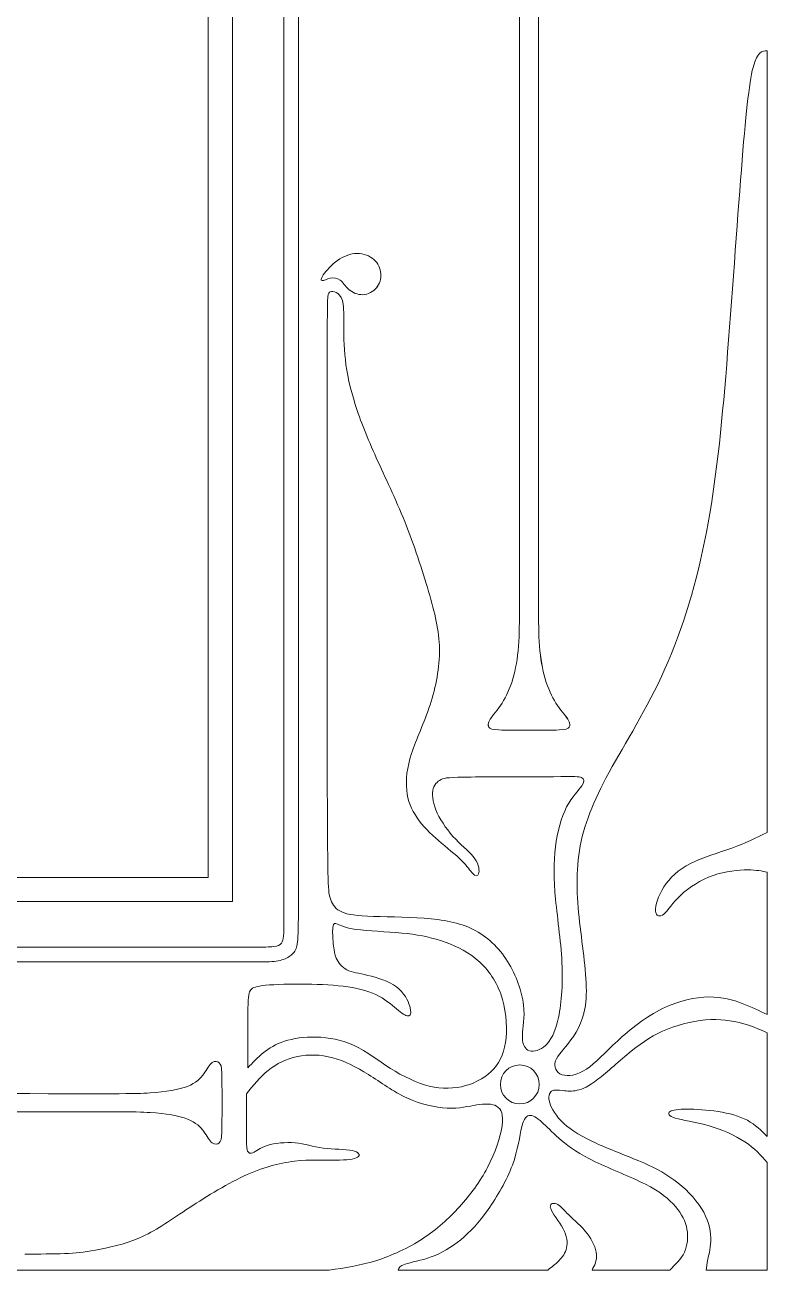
# Model space of a CAD drawing. Header units: millimetres. Extents: x -94 to 94, y -14 to 141.
# Drawn here: x 59.5 to 94.2, y 11.4 to 69.7 of the extents above; entities that cross this region are included whole.
import ezdxf

# ---------------------------------------------------------------- set-up
doc = ezdxf.new("R2010")
doc.units = ezdxf.units.MM
doc.header["$MEASUREMENT"] = 0
doc.layers.add('Layer 1', color=7, linetype='Continuous')

msp = doc.modelspace()

# ---------------------------------------------------------------- linework, layer by layer
at = {"layer": 'Layer 1', "lineweight": 9}
for points in [[(-68.496, 28.624), (69.198, 28.624), (69.198, 123.342), (-68.496, 123.342), (-68.496, 28.624)], [(-67.364, 29.757), (68.065, 29.757), (68.065, 122.209), (-67.364, 122.209), (-67.364, 29.757)]]:
    msp.add_lwpolyline(points, close=True, dxfattribs=at)
msp.add_ellipse((82.653, 20.059), major_axis=(0, 0.912), ratio=1, dxfattribs=at)
for points in [[(71.597, 75.983), (71.597, 75.983), (71.597, 29.884), (71.597, 29.884)], [(72.288, 75.983), (72.288, 75.983), (72.288, 29.884), (72.288, 29.884)], [(82.634, 75.983), (82.634, 75.983), (82.634, 42.415), (82.634, 42.415)], [(83.532, 75.983), (83.532, 75.983), (83.532, 42.415), (83.532, 42.415)], [(94.23, 68.477), (94.23, 68.477), (94.23, 31.856), (94.23, 31.856)], [(94.23, 30), (94.23, 30), (94.23, 23.331), (94.23, 23.331)], [(70.327, 26.491), (70.327, 26.491), (11.358, 26.491), (11.358, 26.491)], [(70.327, 25.8), (70.327, 25.8), (11.358, 25.8), (11.358, 25.8)], [(94.23, 22.481), (94.23, 22.481), (94.23, 17.621), (94.23, 17.621)], [(94.23, 16.409), (94.23, 16.409), (94.23, 11.363), (94.23, 11.363)], [(73.734, 11.363), (73.734, 11.363), (59.124, 11.363), (59.124, 11.363)], [(83.959, 11.363), (83.959, 11.363), (76.959, 11.363), (76.959, 11.363)], [(89.669, 11.363), (89.669, 11.363), (86.036, 11.363), (86.036, 11.363)], [(91.384, 11.363), (91.384, 11.363), (94.23, 11.363), (94.23, 11.363)]]:
    msp.add_open_spline(points, degree=3, dxfattribs=at)
for points, knots in [([(94.23, 68.477), (93.999, 68.466), (93.769, 68.456), (93.575, 67.696), (93.575, 67.696), (93.381, 66.935), (93.224, 65.425), (93.025, 62.893), (93.025, 62.893), (92.825, 60.36), (92.584, 56.805), (92.338, 53.779), (92.338, 53.779), (92.091, 50.754), (91.84, 48.258), (91.389, 45.919), (91.389, 45.919), (90.938, 43.581), (90.288, 41.4), (89.449, 39.517), (89.449, 39.517), (88.61, 37.635), (87.582, 36.051), (86.837, 34.688), (86.837, 34.688), (86.093, 33.325), (85.631, 32.182), (85.443, 31.012), (85.443, 31.012), (85.254, 29.843), (85.338, 28.648), (85.479, 27.436), (85.479, 27.436), (85.621, 26.225), (85.82, 24.998), (85.757, 24.086), (85.757, 24.086), (85.694, 23.173), (85.369, 22.576), (85.049, 22.14), (85.049, 22.14), (84.73, 21.705), (84.415, 21.433), (84.321, 21.16), (84.321, 21.16), (84.226, 20.887), (84.352, 20.615), (84.63, 20.515), (84.63, 20.515), (84.908, 20.415), (85.338, 20.489), (85.768, 20.772), (85.768, 20.772), (86.198, 21.055), (86.628, 21.548), (87.22, 22.093), (87.22, 22.093), (87.813, 22.638), (88.568, 23.236), (89.333, 23.614), (89.333, 23.614), (90.099, 23.991), (90.875, 24.149), (91.509, 24.154), (91.509, 24.154), (92.144, 24.159), (92.637, 24.012), (93.066, 23.85), (93.066, 23.85), (93.496, 23.687), (93.863, 23.509), (94.23, 23.331)], [0, 0, 0, 0, 0.052632, 0.052632, 0.052632, 0.052632, 0.105263, 0.105263, 0.105263, 0.105263, 0.157895, 0.157895, 0.157895, 0.157895, 0.210526, 0.210526, 0.210526, 0.210526, 0.263158, 0.263158, 0.263158, 0.263158, 0.315789, 0.315789, 0.315789, 0.315789, 0.368421, 0.368421, 0.368421, 0.368421, 0.421053, 0.421053, 0.421053, 0.421053, 0.473684, 0.473684, 0.473684, 0.473684, 0.526316, 0.526316, 0.526316, 0.526316, 0.578947, 0.578947, 0.578947, 0.578947, 0.631579, 0.631579, 0.631579, 0.631579, 0.684211, 0.684211, 0.684211, 0.684211, 0.736842, 0.736842, 0.736842, 0.736842, 0.789474, 0.789474, 0.789474, 0.789474, 0.842105, 0.842105, 0.842105, 0.842105, 0.894737, 0.894737, 0.894737, 0.894737, 1, 1, 1, 1]), ([(73.399, 57.708), (73.473, 57.707), (73.62, 57.787), (73.778, 57.82), (73.778, 57.82), (73.935, 57.853), (74.103, 57.838), (74.238, 57.736), (74.238, 57.736), (74.372, 57.634), (74.473, 57.443), (74.645, 57.295), (74.645, 57.295), (74.816, 57.146), (75.059, 57.038), (75.302, 57.049), (75.302, 57.049), (75.545, 57.061), (75.789, 57.191), (75.944, 57.374), (75.944, 57.374), (76.098, 57.558), (76.164, 57.795), (76.145, 58.035), (76.145, 58.035), (76.126, 58.275), (76.022, 58.517), (75.825, 58.694), (75.825, 58.694), (75.628, 58.871), (75.337, 58.983), (75.031, 58.979), (75.031, 58.979), (74.725, 58.975), (74.403, 58.855), (74.117, 58.652), (74.117, 58.652), (73.83, 58.449), (73.577, 58.162), (73.451, 57.977), (73.451, 57.977), (73.325, 57.792), (73.325, 57.71), (73.399, 57.708)], [0, 0, 0, 0, 0.083333, 0.083333, 0.083333, 0.083333, 0.166667, 0.166667, 0.166667, 0.166667, 0.25, 0.25, 0.25, 0.25, 0.333333, 0.333333, 0.333333, 0.333333, 0.416667, 0.416667, 0.416667, 0.416667, 0.5, 0.5, 0.5, 0.5, 0.583333, 0.583333, 0.583333, 0.583333, 0.666667, 0.666667, 0.666667, 0.666667, 0.75, 0.75, 0.75, 0.75, 0.833333, 0.833333, 0.833333, 0.833333, 1, 1, 1, 1]), ([(73.399, 57.708), (73.473, 57.707), (73.621, 57.787), (73.778, 57.82), (73.778, 57.82), (73.936, 57.853), (74.104, 57.838), (74.238, 57.736), (74.238, 57.736), (74.372, 57.634), (74.473, 57.443), (74.645, 57.295), (74.645, 57.295), (74.817, 57.146), (75.059, 57.038), (75.302, 57.049), (75.302, 57.049), (75.546, 57.061), (75.79, 57.191), (75.944, 57.374), (75.944, 57.374), (76.099, 57.558), (76.164, 57.795), (76.145, 58.035), (76.145, 58.035), (76.126, 58.275), (76.023, 58.517), (75.826, 58.694), (75.826, 58.694), (75.628, 58.871), (75.337, 58.983), (75.031, 58.979), (75.031, 58.979), (74.725, 58.975), (74.404, 58.855), (74.117, 58.652), (74.117, 58.652), (73.83, 58.449), (73.578, 58.162), (73.452, 57.977), (73.452, 57.977), (73.326, 57.792), (73.326, 57.71), (73.399, 57.708)], [0, 0, 0, 0, 0.083333, 0.083333, 0.083333, 0.083333, 0.166667, 0.166667, 0.166667, 0.166667, 0.25, 0.25, 0.25, 0.25, 0.333333, 0.333333, 0.333333, 0.333333, 0.416667, 0.416667, 0.416667, 0.416667, 0.5, 0.5, 0.5, 0.5, 0.583333, 0.583333, 0.583333, 0.583333, 0.666667, 0.666667, 0.666667, 0.666667, 0.75, 0.75, 0.75, 0.75, 0.833333, 0.833333, 0.833333, 0.833333, 1, 1, 1, 1]), ([(84.229, 34.473), (83.219, 34.468), (81.395, 34.468), (80.377, 34.458), (80.377, 34.458), (79.36, 34.447), (79.15, 34.426), (78.967, 34.337), (78.967, 34.337), (78.784, 34.248), (78.626, 34.091), (78.579, 33.823), (78.579, 33.823), (78.532, 33.556), (78.595, 33.178), (78.789, 32.764), (78.789, 32.764), (78.983, 32.35), (79.308, 31.899), (79.651, 31.54), (79.651, 31.54), (79.995, 31.18), (80.357, 30.913), (80.55, 30.632), (80.55, 30.632), (80.745, 30.352), (80.771, 30.058), (80.726, 29.925), (80.726, 29.925), (80.682, 29.791), (80.566, 29.817), (80.446, 29.94), (80.446, 29.94), (80.325, 30.064), (80.199, 30.284), (79.927, 30.554), (79.927, 30.554), (79.654, 30.824), (79.234, 31.144), (78.846, 31.479), (78.846, 31.479), (78.458, 31.815), (78.102, 32.166), (77.84, 32.549), (77.84, 32.549), (77.577, 32.932), (77.41, 33.346), (77.357, 33.836), (77.357, 33.836), (77.305, 34.326), (77.368, 34.893), (77.585, 35.561), (77.585, 35.561), (77.803, 36.23), (78.175, 37.001), (78.45, 37.84), (78.45, 37.84), (78.726, 38.679), (78.904, 39.586), (78.891, 40.451), (78.891, 40.451), (78.878, 41.316), (78.673, 42.139), (78.38, 43.143), (78.38, 43.143), (78.086, 44.148), (77.703, 45.333), (77.268, 46.418), (77.268, 46.418), (76.833, 47.503), (76.345, 48.489), (75.934, 49.402), (75.934, 49.402), (75.522, 50.314), (75.186, 51.153), (74.945, 51.913), (74.945, 51.913), (74.704, 52.673), (74.557, 53.355), (74.484, 54.003), (74.484, 54.003), (74.41, 54.65), (74.41, 55.264), (74.41, 55.741), (74.41, 55.741), (74.41, 56.218), (74.41, 56.559), (74.347, 56.779), (74.347, 56.779), (74.285, 56.999), (74.159, 57.099), (74.049, 57.149), (74.049, 57.149), (73.939, 57.199), (73.844, 57.199), (73.781, 57.18), (73.781, 57.18), (73.718, 57.162), (73.687, 57.125), (73.666, 56.95), (73.666, 56.95), (73.645, 56.774), (73.634, 56.459), (73.629, 51.879), (73.629, 51.879), (73.624, 47.299), (73.624, 38.453), (73.639, 33.889), (73.639, 33.889), (73.655, 29.324), (73.687, 29.041), (73.768, 28.792), (73.768, 28.792), (73.849, 28.543), (73.98, 28.328), (74.224, 28.186), (74.224, 28.186), (74.468, 28.045), (74.825, 27.977), (75.527, 27.943), (75.527, 27.943), (76.23, 27.908), (77.279, 27.908), (78.175, 27.843), (78.175, 27.843), (79.072, 27.777), (79.816, 27.646), (80.467, 27.319), (80.467, 27.319), (81.117, 26.991), (81.673, 26.466), (82.082, 25.819), (82.082, 25.819), (82.491, 25.171), (82.753, 24.4), (82.826, 23.787), (82.826, 23.787), (82.9, 23.174), (82.784, 22.717), (82.771, 22.366), (82.771, 22.366), (82.758, 22.015), (82.847, 21.768), (83.033, 21.669), (83.033, 21.669), (83.219, 21.569), (83.503, 21.616), (83.757, 21.802), (83.757, 21.802), (84.011, 21.989), (84.237, 22.314), (84.402, 22.943), (84.402, 22.943), (84.567, 23.572), (84.672, 24.505), (84.635, 25.554), (84.635, 25.554), (84.599, 26.603), (84.42, 27.767), (84.328, 28.732), (84.328, 28.732), (84.237, 29.696), (84.231, 30.462), (84.321, 31.18), (84.321, 31.18), (84.41, 31.899), (84.593, 32.57), (84.845, 33.055), (84.845, 33.055), (85.097, 33.54), (85.416, 33.839), (85.558, 34.049), (85.558, 34.049), (85.7, 34.258), (85.663, 34.379), (85.548, 34.434), (85.548, 34.434), (85.432, 34.489), (85.238, 34.479), (84.229, 34.473)], [0, 0, 0, 0, 0.021739, 0.021739, 0.021739, 0.021739, 0.043478, 0.043478, 0.043478, 0.043478, 0.065217, 0.065217, 0.065217, 0.065217, 0.086957, 0.086957, 0.086957, 0.086957, 0.108696, 0.108696, 0.108696, 0.108696, 0.130435, 0.130435, 0.130435, 0.130435, 0.152174, 0.152174, 0.152174, 0.152174, 0.173913, 0.173913, 0.173913, 0.173913, 0.195652, 0.195652, 0.195652, 0.195652, 0.217391, 0.217391, 0.217391, 0.217391, 0.23913, 0.23913, 0.23913, 0.23913, 0.26087, 0.26087, 0.26087, 0.26087, 0.282609, 0.282609, 0.282609, 0.282609, 0.304348, 0.304348, 0.304348, 0.304348, 0.326087, 0.326087, 0.326087, 0.326087, 0.347826, 0.347826, 0.347826, 0.347826, 0.369565, 0.369565, 0.369565, 0.369565, 0.391304, 0.391304, 0.391304, 0.391304, 0.413043, 0.413043, 0.413043, 0.413043, 0.434783, 0.434783, 0.434783, 0.434783, 0.456522, 0.456522, 0.456522, 0.456522, 0.478261, 0.478261, 0.478261, 0.478261, 0.5, 0.5, 0.5, 0.5, 0.521739, 0.521739, 0.521739, 0.521739, 0.543478, 0.543478, 0.543478, 0.543478, 0.565217, 0.565217, 0.565217, 0.565217, 0.586957, 0.586957, 0.586957, 0.586957, 0.608696, 0.608696, 0.608696, 0.608696, 0.630435, 0.630435, 0.630435, 0.630435, 0.652174, 0.652174, 0.652174, 0.652174, 0.673913, 0.673913, 0.673913, 0.673913, 0.695652, 0.695652, 0.695652, 0.695652, 0.717391, 0.717391, 0.717391, 0.717391, 0.73913, 0.73913, 0.73913, 0.73913, 0.76087, 0.76087, 0.76087, 0.76087, 0.782609, 0.782609, 0.782609, 0.782609, 0.804348, 0.804348, 0.804348, 0.804348, 0.826087, 0.826087, 0.826087, 0.826087, 0.847826, 0.847826, 0.847826, 0.847826, 0.869565, 0.869565, 0.869565, 0.869565, 0.891304, 0.891304, 0.891304, 0.891304, 0.913043, 0.913043, 0.913043, 0.913043, 0.934783, 0.934783, 0.934783, 0.934783, 0.956522, 0.956522, 0.956522, 0.956522, 1, 1, 1, 1]), ([(82.634, 42.415), (82.634, 41.786), (82.635, 41.157), (82.591, 40.585), (82.591, 40.585), (82.546, 40.014), (82.457, 39.5), (82.326, 39.054), (82.326, 39.054), (82.195, 38.609), (82.022, 38.231), (81.82, 37.917), (81.82, 37.917), (81.618, 37.602), (81.387, 37.35), (81.272, 37.167), (81.272, 37.167), (81.156, 36.983), (81.156, 36.868), (81.206, 36.792), (81.206, 36.792), (81.256, 36.716), (81.356, 36.679), (81.677, 36.663), (81.677, 36.663), (81.998, 36.647), (82.541, 36.653), (83.083, 36.658)], [0, 0, 0, 0, 0.125, 0.125, 0.125, 0.125, 0.25, 0.25, 0.25, 0.25, 0.375, 0.375, 0.375, 0.375, 0.5, 0.5, 0.5, 0.5, 0.625, 0.625, 0.625, 0.625, 0.75, 0.75, 0.75, 0.75, 1, 1, 1, 1]), ([(82.635, 42.415), (82.635, 41.786), (82.635, 41.157), (82.591, 40.585), (82.591, 40.585), (82.547, 40.014), (82.457, 39.5), (82.326, 39.054), (82.326, 39.054), (82.195, 38.609), (82.022, 38.231), (81.82, 37.917), (81.82, 37.917), (81.618, 37.602), (81.388, 37.35), (81.272, 37.167), (81.272, 37.167), (81.157, 36.983), (81.157, 36.868), (81.207, 36.792), (81.207, 36.792), (81.257, 36.716), (81.356, 36.679), (81.677, 36.663), (81.677, 36.663), (81.998, 36.647), (82.541, 36.653), (83.084, 36.658)], [0, 0, 0, 0, 0.125, 0.125, 0.125, 0.125, 0.25, 0.25, 0.25, 0.25, 0.375, 0.375, 0.375, 0.375, 0.5, 0.5, 0.5, 0.5, 0.625, 0.625, 0.625, 0.625, 0.75, 0.75, 0.75, 0.75, 1, 1, 1, 1]), ([(83.532, 42.415), (83.532, 41.786), (83.531, 41.157), (83.576, 40.585), (83.576, 40.585), (83.62, 40.014), (83.71, 39.5), (83.841, 39.054), (83.841, 39.054), (83.972, 38.609), (84.145, 38.231), (84.347, 37.917), (84.347, 37.917), (84.548, 37.602), (84.779, 37.35), (84.895, 37.167), (84.895, 37.167), (85.01, 36.983), (85.01, 36.868), (84.96, 36.792), (84.96, 36.792), (84.91, 36.716), (84.811, 36.679), (84.49, 36.663), (84.49, 36.663), (84.168, 36.647), (83.626, 36.653), (83.083, 36.658)], [0, 0, 0, 0, 0.125, 0.125, 0.125, 0.125, 0.25, 0.25, 0.25, 0.25, 0.375, 0.375, 0.375, 0.375, 0.5, 0.5, 0.5, 0.5, 0.625, 0.625, 0.625, 0.625, 0.75, 0.75, 0.75, 0.75, 1, 1, 1, 1]), ([(83.533, 42.415), (83.532, 41.786), (83.532, 41.157), (83.576, 40.585), (83.576, 40.585), (83.621, 40.014), (83.71, 39.5), (83.841, 39.054), (83.841, 39.054), (83.972, 38.609), (84.145, 38.231), (84.347, 37.917), (84.347, 37.917), (84.549, 37.602), (84.78, 37.35), (84.895, 37.167), (84.895, 37.167), (85.01, 36.983), (85.01, 36.868), (84.961, 36.792), (84.961, 36.792), (84.911, 36.716), (84.811, 36.679), (84.49, 36.663), (84.49, 36.663), (84.169, 36.647), (83.626, 36.653), (83.084, 36.658)], [0, 0, 0, 0, 0.125, 0.125, 0.125, 0.125, 0.25, 0.25, 0.25, 0.25, 0.375, 0.375, 0.375, 0.375, 0.5, 0.5, 0.5, 0.5, 0.625, 0.625, 0.625, 0.625, 0.75, 0.75, 0.75, 0.75, 1, 1, 1, 1]), ([(94.23, 31.856), (93.716, 31.605), (93.203, 31.353), (92.579, 31.128), (92.579, 31.128), (91.955, 30.902), (91.221, 30.703), (90.649, 30.409), (90.649, 30.409), (90.078, 30.116), (89.669, 29.728), (89.396, 29.308), (89.396, 29.308), (89.124, 28.889), (88.987, 28.438), (89.008, 28.186), (89.008, 28.186), (89.029, 27.934), (89.207, 27.882), (89.401, 28.039), (89.401, 28.039), (89.595, 28.197), (89.805, 28.564), (90.188, 28.925), (90.188, 28.925), (90.571, 29.287), (91.127, 29.644), (91.709, 29.848), (91.709, 29.848), (92.291, 30.053), (92.899, 30.105), (93.323, 30.105), (93.323, 30.105), (93.748, 30.105), (93.989, 30.053), (94.23, 30)], [0, 0, 0, 0, 0.1, 0.1, 0.1, 0.1, 0.2, 0.2, 0.2, 0.2, 0.3, 0.3, 0.3, 0.3, 0.4, 0.4, 0.4, 0.4, 0.5, 0.5, 0.5, 0.5, 0.6, 0.6, 0.6, 0.6, 0.7, 0.7, 0.7, 0.7, 0.8, 0.8, 0.8, 0.8, 1, 1, 1, 1]), ([(71.597, 29.884), (71.6, 29.058), (71.602, 28.231), (71.604, 27.749), (71.604, 27.749), (71.605, 27.268), (71.605, 27.131), (71.592, 27.003), (71.592, 27.003), (71.579, 26.874), (71.553, 26.754), (71.49, 26.67), (71.49, 26.67), (71.427, 26.586), (71.327, 26.539), (71.127, 26.515), (71.127, 26.515), (70.927, 26.492), (70.627, 26.491), (70.327, 26.491)], [0, 0, 0, 0, 0.166667, 0.166667, 0.166667, 0.166667, 0.333333, 0.333333, 0.333333, 0.333333, 0.5, 0.5, 0.5, 0.5, 0.666667, 0.666667, 0.666667, 0.666667, 1, 1, 1, 1]), ([(72.289, 29.884), (72.289, 28.916), (72.289, 27.948), (72.277, 27.364), (72.277, 27.364), (72.265, 26.78), (72.242, 26.581), (72.175, 26.421), (72.175, 26.421), (72.108, 26.261), (71.998, 26.14), (71.849, 26.043), (71.849, 26.043), (71.7, 25.946), (71.511, 25.873), (71.25, 25.836), (71.25, 25.836), (70.99, 25.8), (70.659, 25.8), (70.327, 25.8)], [0, 0, 0, 0, 0.166667, 0.166667, 0.166667, 0.166667, 0.333333, 0.333333, 0.333333, 0.333333, 0.5, 0.5, 0.5, 0.5, 0.666667, 0.666667, 0.666667, 0.666667, 1, 1, 1, 1]), ([(78.946, 26.794), (79.513, 26.613), (80.1, 26.356), (80.601, 25.945), (80.601, 25.945), (81.101, 25.533), (81.516, 24.967), (81.757, 24.298), (81.757, 24.298), (81.998, 23.63), (82.066, 22.859), (82.008, 22.243), (82.008, 22.243), (81.951, 21.627), (81.767, 21.165), (81.44, 20.796), (81.44, 20.796), (81.112, 20.426), (80.64, 20.148), (80.116, 20.001), (80.116, 20.001), (79.591, 19.854), (79.014, 19.838), (78.411, 19.985), (78.411, 19.985), (77.808, 20.132), (77.179, 20.442), (76.597, 20.811), (76.597, 20.811), (76.015, 21.181), (75.48, 21.611), (74.901, 21.881), (74.901, 21.881), (74.322, 22.151), (73.697, 22.261), (73.129, 22.277), (73.129, 22.277), (72.56, 22.293), (72.046, 22.214), (71.634, 22.08), (71.634, 22.08), (71.223, 21.947), (70.913, 21.758), (70.643, 21.54), (70.643, 21.54), (70.373, 21.323), (70.142, 21.076), (69.912, 20.83), (69.912, 20.83), (69.912, 21.915), (69.912, 23), (69.925, 23.617), (69.925, 23.617), (69.938, 24.233), (69.964, 24.38), (70.056, 24.487), (70.056, 24.487), (70.148, 24.594), (70.305, 24.663), (70.753, 24.704), (70.753, 24.704), (71.201, 24.746), (71.941, 24.762), (72.646, 24.754), (72.646, 24.754), (73.351, 24.747), (74.023, 24.715), (74.602, 24.629), (74.602, 24.629), (75.181, 24.542), (75.669, 24.4), (76.06, 24.191), (76.06, 24.191), (76.45, 23.981), (76.744, 23.703), (76.972, 23.52), (76.972, 23.52), (77.2, 23.336), (77.363, 23.247), (77.457, 23.278), (77.457, 23.278), (77.551, 23.31), (77.578, 23.462), (77.499, 23.724), (77.499, 23.724), (77.42, 23.986), (77.237, 24.358), (76.875, 24.629), (76.875, 24.629), (76.513, 24.899), (75.973, 25.066), (75.543, 25.168), (75.543, 25.168), (75.113, 25.271), (74.793, 25.308), (74.555, 25.426), (74.555, 25.426), (74.316, 25.544), (74.159, 25.743), (74.062, 25.979), (74.062, 25.979), (73.965, 26.215), (73.928, 26.487), (73.907, 26.765), (73.907, 26.765), (73.886, 27.043), (73.881, 27.326), (73.907, 27.471), (73.907, 27.471), (73.933, 27.615), (73.991, 27.62), (74.122, 27.565), (74.122, 27.565), (74.253, 27.51), (74.458, 27.394), (74.998, 27.321), (74.998, 27.321), (75.538, 27.248), (76.414, 27.216), (77.124, 27.148), (77.124, 27.148), (77.835, 27.08), (78.38, 26.975), (78.946, 26.794)], [0, 0, 0, 0, 0.03125, 0.03125, 0.03125, 0.03125, 0.0625, 0.0625, 0.0625, 0.0625, 0.09375, 0.09375, 0.09375, 0.09375, 0.125, 0.125, 0.125, 0.125, 0.15625, 0.15625, 0.15625, 0.15625, 0.1875, 0.1875, 0.1875, 0.1875, 0.21875, 0.21875, 0.21875, 0.21875, 0.25, 0.25, 0.25, 0.25, 0.28125, 0.28125, 0.28125, 0.28125, 0.3125, 0.3125, 0.3125, 0.3125, 0.34375, 0.34375, 0.34375, 0.34375, 0.375, 0.375, 0.375, 0.375, 0.40625, 0.40625, 0.40625, 0.40625, 0.4375, 0.4375, 0.4375, 0.4375, 0.46875, 0.46875, 0.46875, 0.46875, 0.5, 0.5, 0.5, 0.5, 0.53125, 0.53125, 0.53125, 0.53125, 0.5625, 0.5625, 0.5625, 0.5625, 0.59375, 0.59375, 0.59375, 0.59375, 0.625, 0.625, 0.625, 0.625, 0.65625, 0.65625, 0.65625, 0.65625, 0.6875, 0.6875, 0.6875, 0.6875, 0.71875, 0.71875, 0.71875, 0.71875, 0.75, 0.75, 0.75, 0.75, 0.78125, 0.78125, 0.78125, 0.78125, 0.8125, 0.8125, 0.8125, 0.8125, 0.84375, 0.84375, 0.84375, 0.84375, 0.875, 0.875, 0.875, 0.875, 0.90625, 0.90625, 0.90625, 0.90625, 0.9375, 0.9375, 0.9375, 0.9375, 1, 1, 1, 1]), ([(94.23, 22.481), (93.926, 22.617), (93.622, 22.754), (93.2, 22.88), (93.2, 22.88), (92.779, 23.006), (92.239, 23.121), (91.594, 23.095), (91.594, 23.095), (90.949, 23.068), (90.199, 22.901), (89.567, 22.649), (89.567, 22.649), (88.935, 22.397), (88.421, 22.062), (87.873, 21.621), (87.873, 21.621), (87.325, 21.181), (86.743, 20.636), (86.311, 20.3), (86.311, 20.3), (85.878, 19.964), (85.595, 19.838), (85.343, 19.783), (85.343, 19.783), (85.092, 19.728), (84.871, 19.744), (84.664, 19.768), (84.664, 19.768), (84.457, 19.791), (84.263, 19.823), (84.143, 19.744), (84.143, 19.744), (84.022, 19.666), (83.975, 19.477), (84.056, 19.202), (84.056, 19.202), (84.137, 18.926), (84.347, 18.564), (84.711, 18.231), (84.711, 18.231), (85.076, 17.899), (85.595, 17.594), (86.224, 17.306), (86.224, 17.306), (86.853, 17.018), (87.593, 16.745), (88.222, 16.48), (88.222, 16.48), (88.851, 16.215), (89.37, 15.958), (89.871, 15.589), (89.871, 15.589), (90.372, 15.219), (90.854, 14.737), (91.156, 14.254), (91.156, 14.254), (91.457, 13.772), (91.578, 13.289), (91.591, 12.875), (91.591, 12.875), (91.604, 12.461), (91.51, 12.115), (91.457, 11.874), (91.457, 11.874), (91.405, 11.633), (91.394, 11.498), (91.384, 11.363)], [0, 0, 0, 0, 0.055556, 0.055556, 0.055556, 0.055556, 0.111111, 0.111111, 0.111111, 0.111111, 0.166667, 0.166667, 0.166667, 0.166667, 0.222222, 0.222222, 0.222222, 0.222222, 0.277778, 0.277778, 0.277778, 0.277778, 0.333333, 0.333333, 0.333333, 0.333333, 0.388889, 0.388889, 0.388889, 0.388889, 0.444444, 0.444444, 0.444444, 0.444444, 0.5, 0.5, 0.5, 0.5, 0.555556, 0.555556, 0.555556, 0.555556, 0.611111, 0.611111, 0.611111, 0.611111, 0.666667, 0.666667, 0.666667, 0.666667, 0.722222, 0.722222, 0.722222, 0.722222, 0.777778, 0.777778, 0.777778, 0.777778, 0.833333, 0.833333, 0.833333, 0.833333, 0.888889, 0.888889, 0.888889, 0.888889, 1, 1, 1, 1]), ([(68.711, 19.201), (68.711, 19.733), (68.711, 20.266), (68.698, 20.584), (68.698, 20.584), (68.685, 20.903), (68.659, 21.008), (68.58, 21.076), (68.58, 21.076), (68.502, 21.144), (68.37, 21.175), (68.247, 21.081), (68.247, 21.081), (68.124, 20.987), (68.009, 20.766), (67.854, 20.551), (67.854, 20.551), (67.699, 20.336), (67.505, 20.127), (67.099, 19.969), (67.099, 19.969), (66.692, 19.812), (66.074, 19.707), (65.345, 19.66), (65.345, 19.66), (64.616, 19.613), (63.777, 19.623), (57.645, 19.629), (57.645, 19.629), (51.513, 19.634), (40.087, 19.634), (33.929, 19.684), (33.929, 19.684), (27.77, 19.733), (26.879, 19.833), (25.751, 20.017), (25.751, 20.017), (24.624, 20.2), (23.261, 20.467), (22.055, 20.703), (22.055, 20.703), (20.849, 20.939), (19.8, 21.144), (18.88, 21.225), (18.88, 21.225), (17.96, 21.307), (17.168, 21.265), (16.405, 21.123), (16.405, 21.123), (15.642, 20.981), (14.908, 20.74), (14.328, 20.462), (14.328, 20.462), (13.749, 20.184), (13.324, 19.87), (13.13, 19.694), (13.13, 19.694), (12.936, 19.519), (12.973, 19.482), (13.044, 19.411), (13.044, 19.411), (13.114, 19.34), (13.219, 19.235), (13.329, 19.206), (13.329, 19.206), (13.44, 19.178), (13.555, 19.225), (13.757, 19.348), (13.757, 19.348), (13.959, 19.471), (14.247, 19.671), (14.624, 19.857), (14.624, 19.857), (15.002, 20.043), (15.469, 20.216), (15.948, 20.363), (15.948, 20.363), (16.428, 20.509), (16.921, 20.63), (17.443, 20.682), (17.443, 20.682), (17.965, 20.735), (18.515, 20.719), (19.066, 20.67), (19.066, 20.67), (19.616, 20.62), (20.167, 20.536), (20.634, 20.418), (20.634, 20.418), (21.1, 20.3), (21.483, 20.148), (21.774, 19.982), (21.774, 19.982), (22.065, 19.817), (22.264, 19.639), (22.38, 19.442), (22.38, 19.442), (22.495, 19.246), (22.527, 19.031), (22.414, 18.811), (22.414, 18.811), (22.301, 18.59), (22.044, 18.365), (21.682, 18.16), (21.682, 18.16), (21.321, 17.956), (20.854, 17.772), (20.382, 17.618), (20.382, 17.618), (19.91, 17.463), (19.433, 17.337), (18.903, 17.266), (18.903, 17.266), (18.374, 17.196), (17.792, 17.18), (17.273, 17.206), (17.273, 17.206), (16.753, 17.232), (16.297, 17.301), (15.972, 17.374), (15.972, 17.374), (15.647, 17.447), (15.453, 17.526), (15.317, 17.539), (15.317, 17.539), (15.18, 17.552), (15.102, 17.5), (15.021, 17.434), (15.021, 17.434), (14.939, 17.369), (14.855, 17.29), (14.866, 17.214), (14.866, 17.214), (14.876, 17.138), (14.981, 17.065), (15.225, 16.962), (15.225, 16.962), (15.469, 16.86), (15.852, 16.729), (16.342, 16.65), (16.342, 16.65), (16.832, 16.572), (17.43, 16.545), (18.017, 16.564), (18.017, 16.564), (18.604, 16.582), (19.181, 16.645), (19.737, 16.742), (19.737, 16.742), (20.293, 16.839), (20.828, 16.97), (21.478, 17.196), (21.478, 17.196), (22.128, 17.421), (22.894, 17.741), (23.612, 17.995), (23.612, 17.995), (24.33, 18.249), (25.001, 18.438), (25.636, 18.554), (25.636, 18.554), (26.27, 18.669), (26.868, 18.711), (27.366, 18.735), (27.366, 18.735), (27.864, 18.758), (28.263, 18.763), (28.662, 18.769)], [0, 0, 0, 0, 0.023256, 0.023256, 0.023256, 0.023256, 0.046512, 0.046512, 0.046512, 0.046512, 0.069767, 0.069767, 0.069767, 0.069767, 0.093023, 0.093023, 0.093023, 0.093023, 0.116279, 0.116279, 0.116279, 0.116279, 0.139535, 0.139535, 0.139535, 0.139535, 0.162791, 0.162791, 0.162791, 0.162791, 0.186047, 0.186047, 0.186047, 0.186047, 0.209302, 0.209302, 0.209302, 0.209302, 0.232558, 0.232558, 0.232558, 0.232558, 0.255814, 0.255814, 0.255814, 0.255814, 0.27907, 0.27907, 0.27907, 0.27907, 0.302326, 0.302326, 0.302326, 0.302326, 0.325581, 0.325581, 0.325581, 0.325581, 0.348837, 0.348837, 0.348837, 0.348837, 0.372093, 0.372093, 0.372093, 0.372093, 0.395349, 0.395349, 0.395349, 0.395349, 0.418605, 0.418605, 0.418605, 0.418605, 0.44186, 0.44186, 0.44186, 0.44186, 0.465116, 0.465116, 0.465116, 0.465116, 0.488372, 0.488372, 0.488372, 0.488372, 0.511628, 0.511628, 0.511628, 0.511628, 0.534884, 0.534884, 0.534884, 0.534884, 0.55814, 0.55814, 0.55814, 0.55814, 0.581395, 0.581395, 0.581395, 0.581395, 0.604651, 0.604651, 0.604651, 0.604651, 0.627907, 0.627907, 0.627907, 0.627907, 0.651163, 0.651163, 0.651163, 0.651163, 0.674419, 0.674419, 0.674419, 0.674419, 0.697674, 0.697674, 0.697674, 0.697674, 0.72093, 0.72093, 0.72093, 0.72093, 0.744186, 0.744186, 0.744186, 0.744186, 0.767442, 0.767442, 0.767442, 0.767442, 0.790698, 0.790698, 0.790698, 0.790698, 0.813953, 0.813953, 0.813953, 0.813953, 0.837209, 0.837209, 0.837209, 0.837209, 0.860465, 0.860465, 0.860465, 0.860465, 0.883721, 0.883721, 0.883721, 0.883721, 0.906977, 0.906977, 0.906977, 0.906977, 0.930233, 0.930233, 0.930233, 0.930233, 0.953488, 0.953488, 0.953488, 0.953488, 1, 1, 1, 1]), ([(73.734, 11.363), (74.447, 11.467), (75.16, 11.571), (75.907, 11.803), (75.907, 11.803), (76.655, 12.036), (77.436, 12.398), (78.104, 12.833), (78.104, 12.833), (78.773, 13.269), (79.329, 13.777), (79.832, 14.333), (79.832, 14.333), (80.335, 14.889), (80.786, 15.492), (81.14, 16.173), (81.14, 16.173), (81.494, 16.855), (81.751, 17.615), (81.825, 18.129), (81.825, 18.129), (81.898, 18.643), (81.788, 18.911), (81.568, 19.039), (81.568, 19.039), (81.347, 19.167), (81.017, 19.157), (80.634, 19.097), (80.634, 19.097), (80.252, 19.036), (79.816, 18.926), (79.255, 18.95), (79.255, 18.95), (78.694, 18.973), (78.007, 19.131), (77.368, 19.427), (77.368, 19.427), (76.728, 19.723), (76.135, 20.159), (75.567, 20.518), (75.567, 20.518), (74.998, 20.877), (74.452, 21.16), (73.891, 21.309), (73.891, 21.309), (73.33, 21.459), (72.753, 21.475), (72.237, 21.367), (72.237, 21.367), (71.721, 21.26), (71.264, 21.029), (70.876, 20.717), (70.876, 20.717), (70.488, 20.405), (70.168, 20.012), (69.849, 19.619), (69.849, 19.619), (69.849, 18.816), (69.849, 18.014), (69.854, 17.563), (69.854, 17.563), (69.859, 17.112), (69.87, 17.012), (69.911, 16.934), (69.911, 16.934), (69.953, 16.855), (70.027, 16.797), (70.158, 16.855), (70.158, 16.855), (70.289, 16.913), (70.478, 17.086), (70.827, 17.199), (70.827, 17.199), (71.175, 17.311), (71.684, 17.364), (72.132, 17.322), (72.132, 17.322), (72.58, 17.28), (72.968, 17.143), (73.446, 17.081), (73.446, 17.081), (73.923, 17.018), (74.489, 17.028), (74.809, 16.96), (74.809, 16.96), (75.129, 16.892), (75.202, 16.745), (75.058, 16.651), (75.058, 16.651), (74.914, 16.556), (74.552, 16.514), (74.03, 16.512), (74.03, 16.512), (73.509, 16.509), (72.827, 16.546), (72.101, 16.462), (72.101, 16.462), (71.374, 16.378), (70.604, 16.173), (69.72, 15.759), (69.72, 15.759), (68.837, 15.345), (67.84, 14.721), (67.022, 14.181), (67.022, 14.181), (66.204, 13.641), (65.565, 13.185), (64.854, 12.875), (64.854, 12.875), (64.144, 12.566), (63.362, 12.403), (62.791, 12.301), (62.791, 12.301), (62.219, 12.199), (61.858, 12.157), (61.341, 12.136), (61.341, 12.136), (60.825, 12.115), (60.153, 12.115), (59.482, 12.115)], [0, 0, 0, 0, 0.032258, 0.032258, 0.032258, 0.032258, 0.064516, 0.064516, 0.064516, 0.064516, 0.096774, 0.096774, 0.096774, 0.096774, 0.129032, 0.129032, 0.129032, 0.129032, 0.16129, 0.16129, 0.16129, 0.16129, 0.193548, 0.193548, 0.193548, 0.193548, 0.225806, 0.225806, 0.225806, 0.225806, 0.258065, 0.258065, 0.258065, 0.258065, 0.290323, 0.290323, 0.290323, 0.290323, 0.322581, 0.322581, 0.322581, 0.322581, 0.354839, 0.354839, 0.354839, 0.354839, 0.387097, 0.387097, 0.387097, 0.387097, 0.419355, 0.419355, 0.419355, 0.419355, 0.451613, 0.451613, 0.451613, 0.451613, 0.483871, 0.483871, 0.483871, 0.483871, 0.516129, 0.516129, 0.516129, 0.516129, 0.548387, 0.548387, 0.548387, 0.548387, 0.580645, 0.580645, 0.580645, 0.580645, 0.612903, 0.612903, 0.612903, 0.612903, 0.645161, 0.645161, 0.645161, 0.645161, 0.677419, 0.677419, 0.677419, 0.677419, 0.709677, 0.709677, 0.709677, 0.709677, 0.741935, 0.741935, 0.741935, 0.741935, 0.774194, 0.774194, 0.774194, 0.774194, 0.806452, 0.806452, 0.806452, 0.806452, 0.83871, 0.83871, 0.83871, 0.83871, 0.870968, 0.870968, 0.870968, 0.870968, 0.903226, 0.903226, 0.903226, 0.903226, 0.935484, 0.935484, 0.935484, 0.935484, 1, 1, 1, 1]), ([(68.711, 19.201), (68.711, 18.669), (68.711, 18.137), (68.698, 17.818), (68.698, 17.818), (68.685, 17.5), (68.659, 17.395), (68.58, 17.327), (68.58, 17.327), (68.502, 17.259), (68.37, 17.227), (68.247, 17.321), (68.247, 17.321), (68.124, 17.416), (68.009, 17.636), (67.854, 17.851), (67.854, 17.851), (67.699, 18.066), (67.505, 18.276), (67.099, 18.433), (67.099, 18.433), (66.692, 18.59), (66.074, 18.695), (65.345, 18.743), (65.345, 18.743), (64.616, 18.79), (63.777, 18.779), (57.645, 18.774), (57.645, 18.774), (51.513, 18.769), (40.087, 18.769), (28.662, 18.769)], [0, 0, 0, 0, 0.111111, 0.111111, 0.111111, 0.111111, 0.222222, 0.222222, 0.222222, 0.222222, 0.333333, 0.333333, 0.333333, 0.333333, 0.444444, 0.444444, 0.444444, 0.444444, 0.555556, 0.555556, 0.555556, 0.555556, 0.666667, 0.666667, 0.666667, 0.666667, 0.777778, 0.777778, 0.777778, 0.777778, 1, 1, 1, 1]), ([(94.23, 17.621), (93.958, 17.898), (93.685, 18.176), (93.308, 18.378), (93.308, 18.378), (92.931, 18.58), (92.448, 18.706), (91.937, 18.787), (91.937, 18.787), (91.426, 18.868), (90.886, 18.905), (90.479, 18.905), (90.479, 18.905), (90.073, 18.905), (89.8, 18.868), (89.685, 18.787), (89.685, 18.787), (89.57, 18.706), (89.612, 18.58), (89.931, 18.481), (89.931, 18.481), (90.251, 18.381), (90.849, 18.307), (91.468, 18.132), (91.468, 18.132), (92.086, 17.956), (92.726, 17.678), (93.19, 17.374), (93.19, 17.374), (93.654, 17.07), (93.942, 16.74), (94.23, 16.409)], [0, 0, 0, 0, 0.111111, 0.111111, 0.111111, 0.111111, 0.222222, 0.222222, 0.222222, 0.222222, 0.333333, 0.333333, 0.333333, 0.333333, 0.444444, 0.444444, 0.444444, 0.444444, 0.555556, 0.555556, 0.555556, 0.555556, 0.666667, 0.666667, 0.666667, 0.666667, 0.777778, 0.777778, 0.777778, 0.777778, 1, 1, 1, 1]), ([(89.669, 11.363), (89.937, 11.619), (90.204, 11.875), (90.356, 12.197), (90.356, 12.197), (90.508, 12.519), (90.545, 12.907), (90.479, 13.274), (90.479, 13.274), (90.414, 13.641), (90.246, 13.987), (89.947, 14.335), (89.947, 14.335), (89.648, 14.684), (89.218, 15.036), (88.531, 15.387), (88.531, 15.387), (87.845, 15.738), (86.901, 16.089), (86.182, 16.438), (86.182, 16.438), (85.464, 16.787), (84.971, 17.133), (84.604, 17.437), (84.604, 17.437), (84.237, 17.741), (83.996, 18.003), (83.768, 18.218), (83.768, 18.218), (83.54, 18.433), (83.325, 18.601), (83.152, 18.611), (83.152, 18.611), (82.979, 18.622), (82.847, 18.475), (82.745, 18.069), (82.745, 18.069), (82.643, 17.662), (82.569, 16.996), (82.307, 16.281), (82.307, 16.281), (82.045, 15.565), (81.594, 14.8), (81.164, 14.194), (81.164, 14.194), (80.734, 13.588), (80.325, 13.143), (79.888, 12.784), (79.888, 12.784), (79.45, 12.424), (78.983, 12.152), (78.508, 11.979), (78.508, 11.979), (78.034, 11.806), (77.552, 11.732), (77.292, 11.646), (77.292, 11.646), (77.032, 11.56), (76.996, 11.461), (76.959, 11.363)], [0, 0, 0, 0, 0.0625, 0.0625, 0.0625, 0.0625, 0.125, 0.125, 0.125, 0.125, 0.1875, 0.1875, 0.1875, 0.1875, 0.25, 0.25, 0.25, 0.25, 0.3125, 0.3125, 0.3125, 0.3125, 0.375, 0.375, 0.375, 0.375, 0.4375, 0.4375, 0.4375, 0.4375, 0.5, 0.5, 0.5, 0.5, 0.5625, 0.5625, 0.5625, 0.5625, 0.625, 0.625, 0.625, 0.625, 0.6875, 0.6875, 0.6875, 0.6875, 0.75, 0.75, 0.75, 0.75, 0.8125, 0.8125, 0.8125, 0.8125, 0.875, 0.875, 0.875, 0.875, 1, 1, 1, 1]), ([(86.036, 11.363), (86.151, 11.582), (86.266, 11.801), (86.243, 12.094), (86.243, 12.094), (86.219, 12.388), (86.056, 12.755), (85.802, 13.082), (85.802, 13.082), (85.548, 13.41), (85.202, 13.699), (84.948, 13.945), (84.948, 13.945), (84.693, 14.191), (84.531, 14.396), (84.363, 14.464), (84.363, 14.464), (84.195, 14.532), (84.022, 14.464), (84.098, 14.241), (84.098, 14.241), (84.174, 14.018), (84.499, 13.641), (84.68, 13.3), (84.68, 13.3), (84.861, 12.959), (84.898, 12.655), (84.845, 12.408), (84.845, 12.408), (84.793, 12.162), (84.651, 11.973), (84.489, 11.809), (84.489, 11.809), (84.326, 11.644), (84.143, 11.503), (83.959, 11.363)], [0, 0, 0, 0, 0.1, 0.1, 0.1, 0.1, 0.2, 0.2, 0.2, 0.2, 0.3, 0.3, 0.3, 0.3, 0.4, 0.4, 0.4, 0.4, 0.5, 0.5, 0.5, 0.5, 0.6, 0.6, 0.6, 0.6, 0.7, 0.7, 0.7, 0.7, 0.8, 0.8, 0.8, 0.8, 1, 1, 1, 1])]:
    msp.add_open_spline(points, degree=3, knots=knots, dxfattribs=at)

doc.saveas('drawing.dxf')
